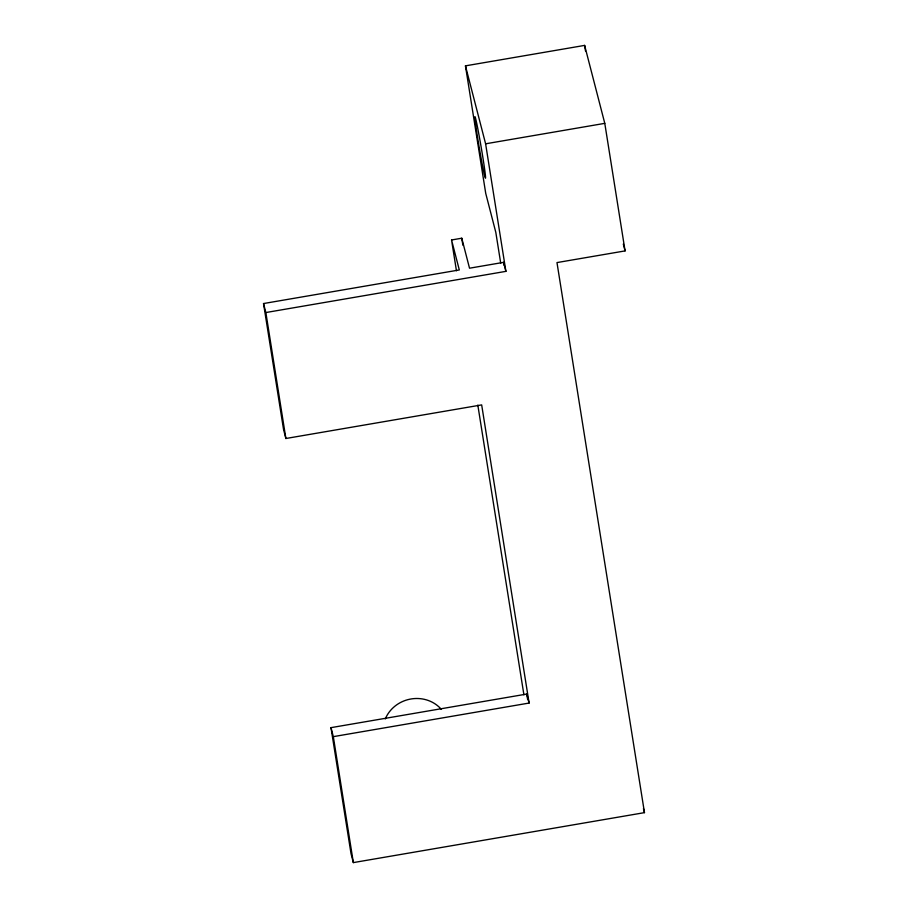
<?xml version="1.0" encoding="UTF-8"?>
<svg xmlns="http://www.w3.org/2000/svg" width="908" height="908" viewBox="0 0 908 908"><rect width="100%" height="100%" fill="white"/><g stroke="black" fill="none" stroke-linecap="round" stroke-linejoin="round"><path stroke-width="1.36" d="M500.717 263.172L495.813 232.38L485.735 193.404L465.452 65.853L584.627 45.4L604.785 123.352L625.079 250.903L556.979 262.582L644.476 812.637L353.348 862.6L351.021 853.611L330.989 727.649L526.776 694.053L529.103 703.053L333.315 736.649L330.989 727.649M465.452 65.853L485.61 143.804L604.785 123.352M451.548 239.973L461.763 238.214L469.527 268.201L503.577 262.355L505.904 271.356L265.851 312.545L263.524 303.544L459.312 269.948L451.548 239.973L456.452 270.766M263.524 303.544L283.557 429.507L285.884 438.496L481.671 404.9L529.103 703.053M623.308 244.059L625.079 250.903M643.443 808.608L644.476 812.637M584.627 45.4L585.501 50.95M485.61 143.804L505.904 271.356M503.577 262.355L504.019 265.159M461.763 238.214L462.887 245.217M526.776 694.053L527.661 699.648M477.824 405.127L523.916 694.847M265.851 312.545L285.884 438.496M333.315 736.649L353.348 862.6M385.287 718.954A32.836 30.656 -14.5 0 1 441.322 709.341M476.371 129.765A31.11 0.987 80.3 0 0 485.383 178.127A31.11 0.987 80.3 0 0 478.993 134.952A31.11 0.987 80.3 0 0 476.371 129.765"/></g></svg>
